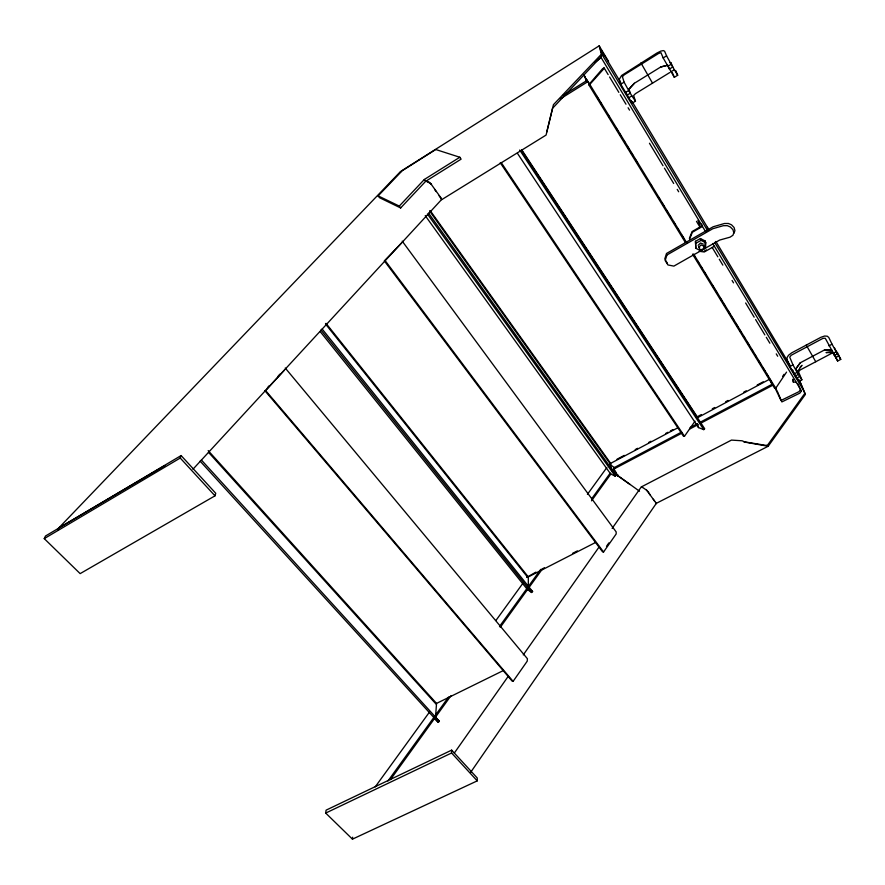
<?xml version="1.0" encoding="UTF-8"?>
<svg xmlns="http://www.w3.org/2000/svg" width="885" height="885" viewBox="0 0 885 885"><rect width="100%" height="100%" fill="white"/><g stroke="black" fill="none" stroke-linecap="round" stroke-linejoin="round"><path stroke-width="1.33" d="M477.225 780.869L477.236 777.992L451.66 750.137L326.078 810.162L325.702 813.072L352.451 839.157L477.225 780.869L451.582 752.991L451.66 750.137M400.429 172.376L400.662 171.436L599.156 45.843L608.548 61.375M793.369 379.599L793.314 381.855L796.511 382.53M602.807 68.466L588.757 84.717L685.311 242.379M503.078 670.686L436.537 703.42L435.52 717.248L439.347 721.308L438.274 722.348L434.303 718.133M695.477 241.295L695.842 248.298L700.544 250.698L705.511 247.966L705.799 242.8L705.135 240.974L700.444 238.552L695.477 241.295L695.842 248.298M704.925 244.835L705.135 240.974M801.29 391.159L799.874 393.128L781.864 401.923L778.645 394.334M352.451 839.157L352.65 837.199M441.316 199.49L441.372 198.45L430.741 183.615L425.442 180.805M546.731 132.108L552.572 108.28L602.198 55.534L599.864 47.204L600.218 47.668M215 495.832L215.763 493.299L181.104 455.565L45.478 536.022L44.25 538.622L80.148 573.624L215 495.832L180.23 458.032L181.104 455.565M664.757 259.051L666.494 253.486L713.177 226.759L724.417 223.507L728.41 223.474L731.541 224.834L734.063 227.478L734.915 230.587L734.063 233.076M600.992 57.757L594.676 62.514M689.371 238.452L692.081 231.549L700.411 226.77L698.099 220.398L699.482 222.71M689.614 239.171L692.336 232.268L702.458 226.449L701.595 224.093M782.594 376.446L784.033 374.3M692.512 254.139L774.652 388.272L775.736 388.238L786.555 372.109M470.621 772.395L656.239 503.476L655.873 502.636M606.524 546.266L608.891 542.892M264.759 390.584L512.149 681.14L513.101 681.361L527.217 661.183L527.416 658.728L285.235 368.027M401.702 242.833L384.311 260.876L602.596 551.886L603.559 551.997L616.159 533.987L616.17 531.918L402.21 241.14M500.246 162.751L683.497 436.261L684.481 436.272L695.024 421.194M454.259 753.124L508.211 676.339M523.278 654.878L599.444 546.476M612.143 528.411L641.492 486.628L646.669 490.257M799.73 380.893L805.416 394.378L768.169 446.261L656.062 503.465M799.011 379.753L804.83 393.394L767.76 444.878L766.078 445.409L743.632 441.715M387.94 781.024L448.573 697.037M499.494 626.48L540.724 569.376M591.645 498.819L610.241 473.066M611.856 470.831L614.278 467.468L614.931 468.375L612.508 471.738M390.418 779.663L450.985 695.687M500.246 627.376L542.251 569.155M591.512 500.844L610.893 473.973M375.218 786.876L429.479 712.071M495.899 620.518L523.433 582.551M587.419 494.339L606.856 467.545M792.728 370.019L795.261 376.081L798.336 374.466L795.914 368.735L800.239 362.806L824.51 349.951L831.579 349.896L834.278 355.527L837.409 353.878L834.522 347.927M795.925 368.746L800.239 362.806M797.628 371.324L801.998 365.306L800.106 367.242M697.192 417.886L769.508 379.278M528.345 587.12L528.301 576.909L595.705 542.394M611.07 469.15L610.661 463.353L677.766 427.831M526.675 577.429L535.923 572.13M441.748 199.645L546.078 135.073L553.435 104.684L601.413 54.217L599.156 45.843M588.757 84.717L589.819 84.418L603.847 68.776L603.891 67.525L608.161 74.628M625.938 92.018L626.934 95.259L630.275 93.202L628.981 89.131L634.368 83.278L660.73 66.983L667.732 65.202L660.73 66.983M267.447 387.674L269.228 385.738M278.178 376.025L279.97 374.089M284.406 370.151L265.611 390.562L513.101 681.361M628.981 89.131L634.368 83.278M192.941 469.249L441.56 199.556L441.173 198.362M400.651 207.953L425.63 181.348L461.107 159.145L459.813 157.253L435.741 149.521L402.221 170.728L378.138 195.873L379.444 197.654L400.651 207.953L399.29 206.083L378.138 195.873M399.29 206.083L424.313 179.489L459.813 157.253M400.33 171.723L57.923 528.854L58.001 529.684M698.165 245.333L700.455 243.032L703.354 244.149M320.193 331.598L527.261 589.344L531.608 592.496L532.604 591.545L322.118 328.954M517.382 153.227L698.486 427.588L703.763 429.645L704.692 428.76L521.553 150.229M425.242 215.652L610.584 473.884L615.219 476.174L616.137 475.3L428.539 213.108M562.849 95.558L586.147 80.978L584.919 76.696M560.139 99.009L586.921 82.25L586.158 78.92M669.746 72.559L635.43 93.688L633.638 95.547L635.463 101.189L632.144 103.224L620.761 84.23L624.102 82.161L622.398 76.707L624.213 74.838L658.694 53.399L660.984 52.713L663.164 57.934L674.326 77.327L677.711 75.247L675.642 70.479M663.164 57.934L666.571 55.832L664.602 51.219L663.33 50.6L660.785 51.12L656.913 53.034L621.591 75.502L619.29 79.373L620.761 84.23M625.341 92.582L628.671 90.524L624.102 82.161M667.799 66.364L671.206 64.262L666.571 55.832M628.538 97.914L631.868 95.868L635.463 101.189M670.941 71.818L674.337 69.716L671.206 64.262M59.007 527.825L164.809 465.587M44.25 538.622L180.23 458.032M704.029 251.24L706.396 249.902M714.361 246.262L704.294 251.982L699.305 251.307M696.108 243.132L701.097 240.377L705.799 242.8M831.612 353.38L800.018 370.052L798.547 371.91L801.876 379.787L798.823 381.391L789.918 366.523L792.982 364.897L789.719 357.12L791.201 355.261L822.95 338.358L825.251 338.225L837.641 361.014L840.75 359.376L837.409 352.518L835.882 351.256M828.913 345.858L832.044 344.21L828.758 337.439L827.243 336.2L824.632 336.034L820.937 337.273L791.644 352.872L788.524 355.261L787.075 357.573L787.053 359.62L789.918 366.523M616.989 459.238L624.268 455.388M635.198 449.602L637.62 448.319M648.55 442.533L650.973 441.25M665.542 433.539L667.965 432.256M670.387 430.973L672.821 429.679M696.517 417.134L701.362 414.567M712.292 408.781L714.715 407.498M725.634 401.724L728.056 400.44M743.831 392.088L746.265 390.805M757.184 385.019L763.246 381.811M609.787 464.315L614.312 467.557L681.538 432.079M690.09 427.566L697.424 423.694M699.869 422.41L771.974 384.344L770.027 379.234M682.158 433.019L614.964 468.464L614.312 467.557M689.492 429.148L698.044 424.645M700.489 423.351L772.572 385.329L771.974 384.344M794 373.99L797.075 372.364L801.876 379.787M833.062 353.392L836.181 351.743L840.75 359.376M796.511 378.16L799.575 376.545M835.506 357.64L838.626 356.002M641.669 486.75L731.452 440.099L742.15 440.785L745.27 442.19L768.169 446.261M542.018 569.011L544.463 567.761M572.506 553.402L577.385 550.901M325.702 813.072L451.582 752.991M830.606 351.754L826.037 352.606L833.194 352.551M824.51 349.951L831.579 349.896M669.868 62.713L671.018 62.901M425.596 180.872L429.369 182.266L431.504 184.434M630.098 484.537L617.995 475.931L613.703 469.636M639.501 491.219L617.431 475.3M529.451 589.266L532.604 591.545M646.448 490.102L648.628 492.204M646.802 490.367L656.471 503.642M616.712 475.09L617.376 475.765M201.393 460.012L439.347 721.308M200.11 461.129L438.274 722.348M208.174 450.587L436.537 703.42M208.462 452.268L436.04 704.062M430.387 183.593L430.962 184.235M320.945 329.972L531.608 592.496M325.459 323.932L527.847 577.496M326.023 323.346L528.301 576.909M385.218 260.721L603.559 551.997M429.656 211.084L610.252 463.884M614.301 469.946L615.894 472.181M613.482 469.78L617.796 476.019M427.455 214.048L615.219 476.174M430.154 210.564L610.661 463.353M424.313 179.489L425.63 181.348M641.492 486.628L642.156 487.558M434.668 189.478L436.139 191.58M439.104 195.773L440.586 197.875M648.871 493.034L650.331 495.102M653.241 499.217L654.69 501.275M501.187 162.519L684.481 436.272M519.705 150.019L703.763 429.645M521.785 149.908L697.579 417.355M522.05 151.589L696.429 416.724M815.76 361.744L806.246 345.106M652.522 83.168L640.95 62.968M665.443 260.146L667.5 263.442M617.498 474.426L618.007 475.234M583.812 74.76L585.262 77.117M586.7 79.484L589.587 84.197M589.819 84.418L687.103 243.397M693.586 253.995L775.736 388.238M583.547 74.738L590.029 85.336M596.512 95.923L598.669 99.452M600.107 101.808L601.546 104.164M608.028 114.751L609.466 117.097M615.949 127.694L618.117 131.223M619.555 133.58L620.993 135.925M623.87 140.638L625.319 142.983M627.476 146.523L628.914 148.868M631.071 152.397L633.24 155.926M635.397 159.466L637.554 162.995M650.519 184.168L651.957 186.525M658.44 197.112L659.878 199.468M662.046 202.997L664.204 206.526M666.361 210.055L668.518 213.584M669.967 215.94L671.405 218.296M673.562 221.825L675.001 224.17M677.888 228.883L679.326 231.239M681.483 234.768L683.651 238.297M693.729 254.758L695.167 257.115M697.325 260.644L698.763 263M700.92 266.529L702.369 268.874M704.526 272.403L705.964 274.759M712.447 285.346L714.604 288.875M716.042 291.22L717.481 293.577M720.357 298.278L721.806 300.635M723.963 304.163L725.401 306.52M728.278 311.221L729.716 313.567M731.884 317.095L734.041 320.624M735.479 322.981L738.356 327.682M739.794 330.039L741.243 332.395M743.4 335.924L744.838 338.269M746.995 341.798L749.153 345.327M751.321 348.856L753.478 352.385M754.916 354.741L756.354 357.086M758.511 360.615L760.68 364.144M762.837 367.673L764.994 371.202M766.432 373.558L767.87 375.915M774.353 386.502L780.968 400.462L798.989 391.657L800.405 389.688L798.06 384.046M586.147 80.978L586.921 82.25M674.337 69.716L677.711 75.247M609.588 76.995L618.847 92.372M620.263 94.739L625.972 104.209M628.107 107.76L629.534 110.127M649.468 143.248L663.009 165.738M664.425 168.106L673.684 183.483M677.246 189.401L678.673 191.768M696.484 221.35L699.327 226.073M712.148 247.38L717.846 256.838M719.273 259.205L722.835 265.124M732.094 280.501L733.521 282.868M745.635 302.991L754.175 317.184M755.602 319.551L764.861 334.928M766.288 337.296L769.85 343.214M776.256 353.867L777.683 356.235M601.413 54.217L602.198 55.534M804.83 393.394L805.416 394.378M705.953 232.279L600.528 56.54M712.724 243.497L801.39 390.783M628.671 90.524L631.868 95.868M620.805 82.681L600.992 49.792L603.67 57.304L707.558 230.576M632.167 101.653L708.808 229.646M715.876 241.45L790.073 365.35M714.649 242.401L803.226 389.831M698.907 246.605L699.648 247.877M775.647 388.238L778.192 393.128M832.044 344.21L836.181 351.743M792.982 364.897L797.075 372.364M799.133 380.506L800.394 383.061M834.334 354.144L837.641 361.014M671.007 62.89L672.777 66.995L669.37 69.085L668.142 66.176M672.301 72.537L674.326 77.327M797.363 377.895L798.823 381.391M707.392 227.29L708.254 229.569M704.847 246.118L705.511 247.966M700.444 238.552L701.097 240.377M631.359 100.713L632.144 103.224M697.513 423.981L698.486 427.588M792.805 379.211L793.347 382.342M703.962 246.096L703.453 249.116L700.223 249.847L698.73 247.291L701.042 244.968L703.962 246.096M666.936 254.968L665.188 260.544L667.943 264.947L673.883 266.108L719.649 240.078L730.07 237.169L732.946 235.266L733.809 232.777L732.946 229.669L730.413 227.025L727.282 225.653L723.288 225.697L712.856 228.695L666.936 254.968"/></g></svg>
